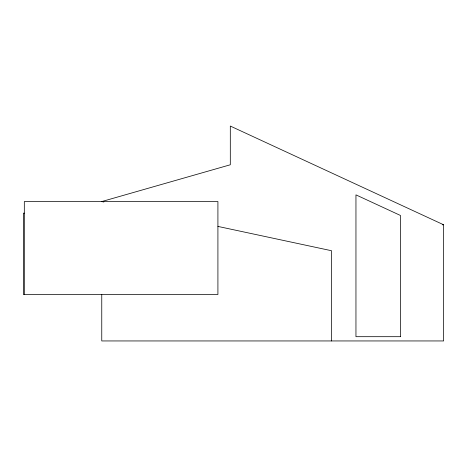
<?xml version="1.0" encoding="UTF-8"?>
<svg xmlns="http://www.w3.org/2000/svg" width="467" height="467" viewBox="0 0 467 467"><rect width="100%" height="100%" fill="white"/><g stroke="black" fill="none" stroke-linecap="round" stroke-linejoin="round"><path stroke-width="0.7" d="M24.319 213.174L23.35 213.174L23.35 294.484L217.914 294.484L217.914 201.557L24.319 201.557L24.319 294.484M442.261 224.79L443.65 224.79L443.65 340.945L101.759 340.945L101.759 294.484M103.837 202.001L101.759 201.557L230.307 164.775L230.307 126.055L443.65 224.79M217.914 226.413L331.558 250.732L331.558 340.945M400.476 336.689L355.953 336.689L355.953 194.867L400.476 215.474L400.476 336.689"/></g></svg>
